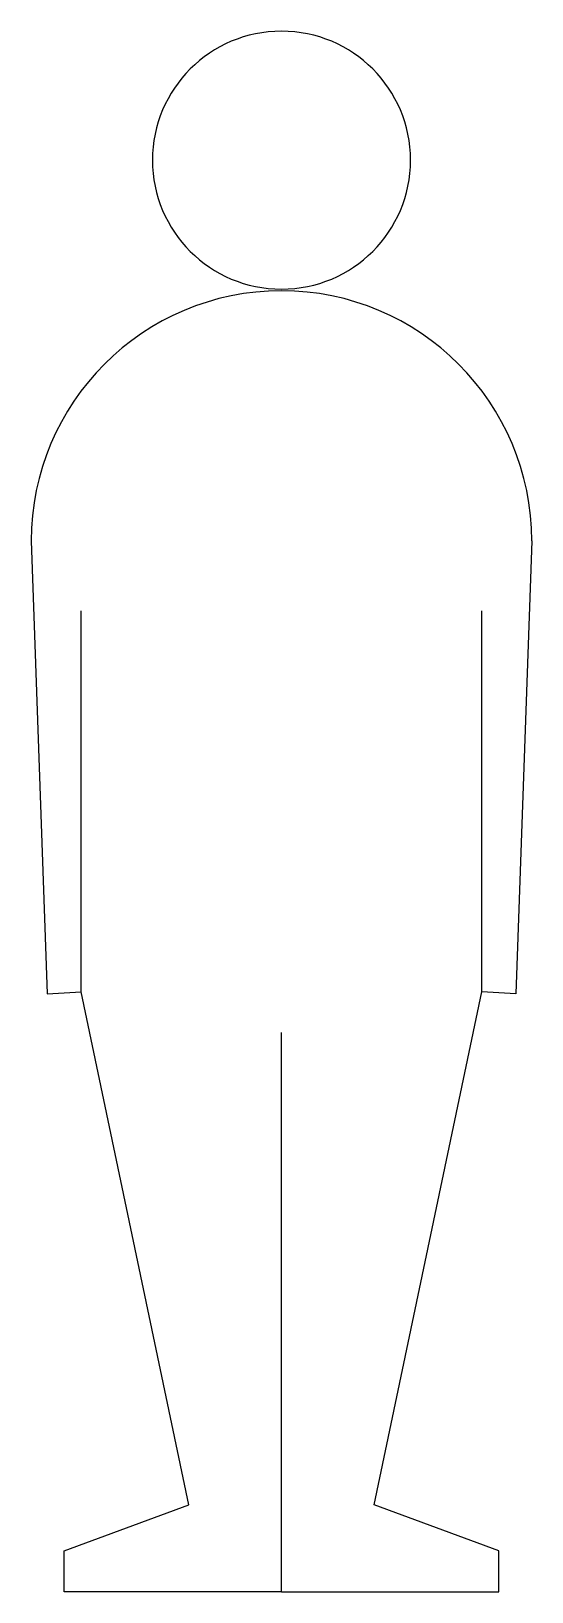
# Model space of a CAD drawing. Extents: x -124 to 459, y 292 to 2111.
import ezdxf

# ---------------------------------------------------------------- set-up
doc = ezdxf.new("R2010")
doc.units = 0
doc.header["$LTSCALE"] = 0.5
doc.header["$MEASUREMENT"] = 0
doc.layers.add('DIMENSION', color=7, linetype='CONTINUOUS')

msp = doc.modelspace()

# ---------------------------------------------------------------- linework, layer by layer
at = {"layer": 'DIMENSION', "color": 7, "linetype": 'Continuous'}
for p, q in [((-123.7, 1516.8), (-105.1, 988.9)), ((459.3, 1516.8), (440.7, 988.9)), ((-65.4, 991.3), (-65.4, 1435.3)), ((401, 991.3), (401, 1435.3)), ((-105.1, 988.9), (-65.4, 991.3)), ((59.8, 393.4), (-65.4, 991.3)), ((275.8, 393.4), (401, 991.3)), ((440.7, 988.9), (401, 991.3)), ((167.8, 292.2), (167.8, 944)), ((167.8, 292.2), (167.8, 944)), ((-85.4, 340.1), (59.8, 393.4)), ((421, 340.1), (275.8, 393.4)), ((-85.4, 292.2), (-85.4, 340.1)), ((421, 292.2), (421, 340.1)), ((167.8, 292.2), (-85.4, 292.2)), ((167.8, 292.2), (421, 292.2))]:
    msp.add_line(p, q, dxfattribs=at)
for centre, radius, start, end in [((167.8, 1960.5), 150.3, 90, 270), ((167.8, 1960.5), 150.3, 270, 90), ((167.8, 1516.8), 291.5, 90, 180), ((167.8, 1516.8), 291.5, 0, 90)]:
    msp.add_arc(centre, radius, start, end, dxfattribs=at)

doc.saveas('drawing.dxf')
